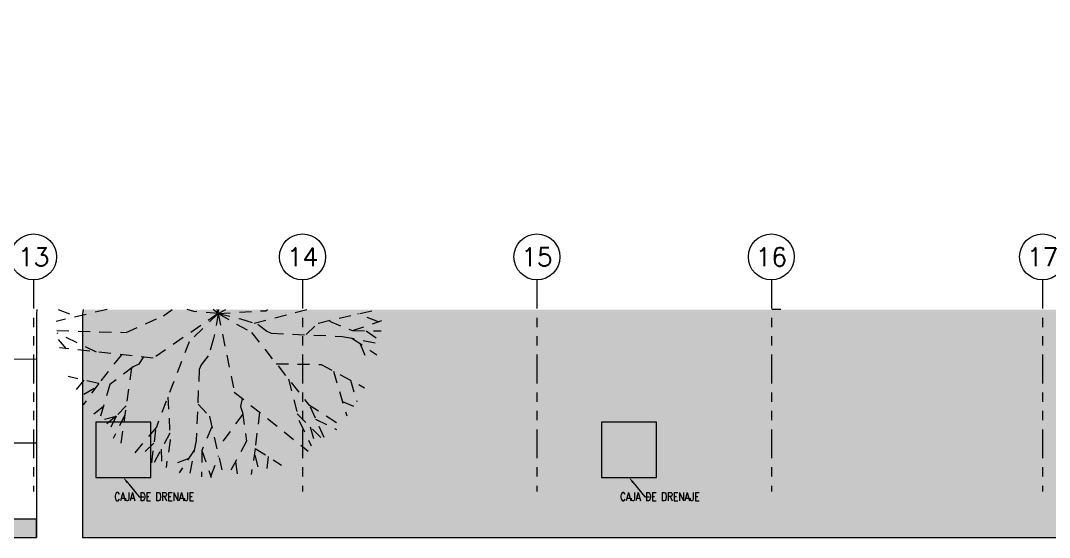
# Model space of a CAD drawing. Header units: millimetres. Extents: x 3765 to 3833, y 1327 to 1657.
# Drawn here: x 3795.33 to 3806.52, y 1495.59 to 1501.21 of the extents above; entities that cross this region are included whole.
import ezdxf
from ezdxf import colors
from ezdxf.entities.mleader import LeaderData, LeaderLine
from ezdxf.enums import TextEntityAlignment as Align
from ezdxf.math import Vec2, Vec3
from ezdxf.xclip import XClip

# ---------------------------------------------------------------- set-up
doc = ezdxf.new("R2010")
doc.units = ezdxf.units.MM
doc.header["$XCLIPFRAME"] = 2
for name, pattern in [('ACAD_ISO07W100', [3, 0, -3]), ('HIDDEN2', [0.1875, 0.125, -0.0625]), ('PHANTOM', [63.5, 31.75, -6.35, 6.35, -6.35, 6.35, -6.35]), ('PHANTOM2', [1.25, 0.625, -0.125, 0.125, -0.125, 0.125, -0.125])]:
    doc.linetypes.add(name, pattern=pattern)
doc.layers.get('0').update_dxf_attribs({"color": 251, "lineweight": 9})
for name, color, linetype, lineweight in [('A-Adoquines', 251, 'Continuous', 13), ('A-EJES', 251, 'PHANTOM', 13), ('A-MURO BAJO', 251, 'Continuous', 13), ('A-MUROS', 251, 'Continuous', 13), ('A-PROYECCIONES', 251, 'HIDDEN2', 13), ('A_30_DispositivosSanit', 251, 'Continuous', 13), ('A_50_TextoIndicaciones', 251, 'Continuous', 13), ('DLP_VERDE', 251, 'Continuous', 13)]:
    doc.layers.add(name, color=color, linetype=linetype, lineweight=lineweight)
doc.styles.add('ROMANS', font='romans.shx', dxfattribs={"width": 0.8})
doc.styles.add('TXT_COTAS', font='romans.shx', dxfattribs={"width": 0.8})

# ---------------------------------------------------------------- blocks, each defined once
blk = doc.blocks.new('pl_01')
at = {"layer": 'A-PROYECCIONES', "color": 8, "linetype": 'HIDDEN2', "ltscale": 0.3}
for p, q in [((0.0109, 0.2487), (-0.1668, 0.482)), ((-0.0093, 0.434), (-0.0763, 0.5042)), ((-0.0422, 0.4685), (-0.0275, 0.5091)), ((-0.0093, 0.434), (0.0225, 0.5092)), ((-0.003, 0.4541), (-0.0037, 0.5098)), ((0.0109, 0.4056), (0.0806, 0.4814)), ((0.0603, 0.4594), (0.0656, 0.5053)), ((0.1042, 0.3033), (0.1078, 0.4978)), ((0.1455, 0.4847), (0.1065, 0.4287)), ((0.1527, 0.3997), (0.1452, 0.4881)), ((-0.206, 0.3502), (-0.2261, 0.4635)), ((-0.1622, 0.3623), (-0.2207, 0.4598)), ((-0.1914, 0.411), (-0.1927, 0.4722)), ((-0.1623, 0.3844), (-0.1798, 0.4685)), ((0.1527, 0.3997), (0.1736, 0.4785)), ((0.1624, 0.365), (0.2087, 0.464)), ((0.1754, 0.3927), (0.2379, 0.4495)), ((-0.2028, 0.3418), (-0.2842, 0.4286)), ((-0.2133, 0.3912), (-0.2686, 0.439)), ((-0.0495, 0.328), (-0.0093, 0.434)), ((0.1983, 0.4136), (0.2568, 0.4216)), ((0.2404, 0.3446), (0.2735, 0.4238)), ((0.2741, 0.3652), (0.2859, 0.4202)), ((-0.3036, 0.2608), (-0.3095, 0.4052)), ((-0.1618, 0.2505), (-0.1623, 0.3844)), ((0.0013, 0.3162), (0.0109, 0.4056)), ((0.0019, 0.322), (0.0948, 0.3976)), ((0.1064, 0.3377), (0.1527, 0.3997)), ((0.2361, 0.323), (0.3086, 0.4036)), ((0.2767, 0.3027), (0.314, 0.3994)), ((-0.3476, 0.3008), (-0.3506, 0.37)), ((-0.3076, 0.3585), (-0.3375, 0.382)), ((0.0992, 0.1538), (0.1624, 0.365)), ((0.2721, 0.2951), (0.3595, 0.3583)), ((0.2917, 0.3416), (0.3452, 0.3723)), ((-0.2715, 0.2315), (-0.3844, 0.3344)), ((-0.0863, 0.0827), (-0.2028, 0.3418)), ((0.2143, 0.2133), (0.2404, 0.3446)), ((0.3021, 0.0984), (0.3929, 0.3206)), ((-0.0082, 0.2737), (0.0035, 0.2967)), ((0.0035, 0.2967), (0.0013, 0.3162)), ((0.1041, 0.3028), (0.1042, 0.3033)), ((0.1288, 0.2576), (0.1041, 0.3028)), ((0.1082, 0.063), (0.2721, 0.2951)), ((0.3576, 0.2343), (0.4106, 0.2972)), ((-0.4048, 0.1988), (-0.4128, 0.2573)), ((0.3848, 0.2317), (0.4238, 0.2777)), ((0.3848, 0.2317), (0.4364, 0.2572)), ((-0.384, 0.1758), (-0.4464, 0.2445)), ((-0.1368, 0.1951), (-0.2715, 0.2315)), ((0, 0), (0.0109, 0.2487)), ((0.347, 0.2082), (0.3848, 0.2317)), ((0.3853, 0.2322), (0.449, 0.2339)), ((-0.4322, 0.1641), (-0.4662, 0.2034)), ((-0.3562, 0.1628), (-0.4623, 0.2124)), ((0.3794, 0.1313), (0.4317, 0.22)), ((0.4166, 0.1943), (0.4592, 0.2127)), ((-0.3909, 0.1532), (-0.4771, 0.176)), ((-0.145, 0.0996), (-0.3562, 0.1628)), ((0.4125, 0.1202), (0.4753, 0.1727)), ((-0.3909, 0.1532), (-0.4872, 0.1449)), ((-0.4759, 0.1459), (-0.4199, 0.107)), ((-0.3289, 0.1068), (-0.3909, 0.1532)), ((-0.2488, 0.1293), (-0.294, 0.1045)), ((0.0618, 0.1196), (0.0899, 0.1413)), ((0.0899, 0.1413), (0.0992, 0.1538)), ((0.2967, 0.0961), (0.3794, 0.1313)), ((0.4299, 0.1321), (0.4835, 0.1476)), ((-0.2946, 0.1046), (-0.4963, 0.1084)), ((-0.294, 0.1045), (-0.2946, 0.1046)), ((-0.1325, 0.0903), (-0.145, 0.0996)), ((0.0327, 0.072), (0.0618, 0.1196)), ((0.2774, 0.0926), (0.2967, 0.0961)), ((0.3227, 0.051), (0.4125, 0.1202)), ((0.4125, 0.1202), (0.499, 0.0766)), ((0.455, 0.0987), (0.4897, 0.1246)), ((-0.434, 0.0435), (-0.5022, 0.0748)), ((-0.3847, 0.0546), (-0.4993, 0.0931)), ((-0.1108, 0.0622), (-0.1325, 0.0903)), ((0, 0), (-0.0863, 0.0827)), ((0, 0), (0.2293, 0.0857)), ((0, 0), (0.0327, 0.072)), ((0.2293, 0.0857), (0.5039, -0.0164)), ((0.2588, 0.0747), (0.2774, 0.0926)), ((-0.3937, 0.054), (-0.5068, 0.0247)), ((-0.2847, 0.0552), (-0.4066, 0.0001)), ((-0.1007, 0.0564), (-0.3847, 0.0546)), ((-0.0632, 0.0332), (-0.1108, 0.0622)), ((0, 0), (-0.0632, 0.0332)), ((0, 0), (0.1082, 0.063)), ((-0.4429, 0.0155), (-0.5069, -0.0123)), ((-0.3865, 0.0092), (-0.5068, 0.0226)), ((-0.4066, 0.0001), (-0.5065, -0.0228)), ((-0.1959, 0.0106), (-0.2626, -0.0289)), ((-0.1457, 0.0277), (-0.1959, 0.0106)), ((0, 0), (-0.1457, 0.0277)), ((0.3959, 0.0238), (0.4998, -0.0629)), ((-0.4029, -0.0315), (-0.4711, -0.0375)), ((-0.3197, -0.0353), (-0.4029, -0.0315)), ((-0.2626, -0.0289), (-0.3193, -0.0761)), ((-0.1212, -0.0285), (-0.2417, -0.1241)), ((-0.1212, -0.0285), (-0.1852, -0.1739)), ((0, 0), (-0.1212, -0.0285)), ((0, 0), (-0.0244, -0.0627)), ((0, 0), (0.0715, -0.0239)), ((0, 0), (0.0023, -0.1116)), ((0, 0), (0.1444, -0.1925)), ((0.0715, -0.0239), (0.1192, -0.053)), ((0.2912, -0.0124), (0.1666, -0.0344)), ((0.4987, -0.071), (0.2912, -0.0124)), ((0.4837, -0.0089), (0.5019, -0.0452)), ((-0.4711, -0.0375), (-0.504, -0.0529)), ((-0.2731, -0.0376), (-0.3197, -0.0353)), ((-0.0244, -0.0627), (-0.0534, -0.1104)), ((0.1666, -0.0344), (0.1192, -0.053)), ((0.1192, -0.053), (0.1409, -0.0811)), ((-0.4457, -0.0919), (-0.5021, -0.0673)), ((-0.4457, -0.0919), (-0.4967, -0.0985)), ((-0.4111, -0.0878), (-0.4457, -0.0919)), ((-0.3684, -0.1092), (-0.4111, -0.0878)), ((-0.3193, -0.0761), (-0.3684, -0.1092)), ((0.1409, -0.0811), (0.1534, -0.0904)), ((0.1534, -0.0904), (0.3646, -0.1536)), ((0.2572, -0.1201), (0.3023, -0.0953)), ((0.3023, -0.0953), (0.3029, -0.0954)), ((0.3029, -0.0954), (0.4937, -0.099)), ((-0.4145, -0.1213), (-0.4915, -0.1211)), ((-0.4458, -0.1216), (-0.4829, -0.1509)), ((-0.3684, -0.1092), (-0.4145, -0.1213)), ((-0.2417, -0.1241), (-0.3544, -0.1556)), ((-0.2417, -0.1241), (-0.2653, -0.1671)), ((-0.0534, -0.1104), (-0.0815, -0.1321)), ((0.0023, -0.1116), (-0.0442, -0.2725)), ((0.0023, -0.1116), (0.1214, -0.3695)), ((0.0023, -0.1116), (0.0461, -0.3667)), ((0.3372, -0.0976), (0.3992, -0.144)), ((0.4842, -0.1367), (0.4282, -0.0977)), ((-0.3544, -0.1556), (-0.4301, -0.2644)), ((-0.0908, -0.1446), (-0.154, -0.3558)), ((-0.0815, -0.1321), (-0.0908, -0.1446)), ((0.3646, -0.1536), (0.4617, -0.199)), ((0.3992, -0.144), (0.4843, -0.1367)), ((0.3992, -0.144), (0.4755, -0.1641)), ((0.4405, -0.1549), (0.4673, -0.1858)), ((-0.2653, -0.1671), (-0.2832, -0.2235)), ((-0.1852, -0.1739), (-0.2415, -0.3146)), ((-0.1852, -0.1739), (-0.1852, -0.1739)), ((0.3923, -0.1666), (0.448, -0.2279)), ((0.4132, -0.1896), (0.4211, -0.2481)), ((-0.3978, -0.218), (-0.3968, -0.3113)), ((-0.2832, -0.2235), (-0.3131, -0.296)), ((0.1444, -0.1925), (0.4292, -0.2612)), ((0.175, -0.1999), (0.1805, -0.2251)), ((0.2413, -0.2159), (0.2771, -0.3234)), ((-0.2062, -0.2264), (-0.253, -0.2694)), ((-0.1205, -0.2484), (-0.0958, -0.2935)), ((0.1977, -0.2437), (0.1734, -0.361)), ((0.1805, -0.2251), (0.1945, -0.2389)), ((0.1945, -0.2389), (0.2435, -0.3142)), ((-0.3972, -0.2774), (-0.4109, -0.2927)), ((-0.253, -0.2694), (-0.2726, -0.3087)), ((-0.0442, -0.2725), (-0.0562, -0.365)), ((0.0795, -0.2786), (0.1801, -0.3669)), ((-0.3131, -0.296), (-0.3413, -0.3705)), ((-0.2726, -0.3087), (-0.293, -0.3294)), ((-0.2726, -0.3087), (-0.282, -0.4168)), ((-0.2415, -0.3146), (-0.2792, -0.4186)), ((-0.0958, -0.2941), (-0.0996, -0.4921)), ((-0.0958, -0.2935), (-0.0958, -0.2941)), ((0.2435, -0.3142), (0.2374, -0.417)), ((-0.293, -0.3294), (-0.3164, -0.3916)), ((-0.098, -0.3284), (-0.1444, -0.3904)), ((0.2771, -0.3234), (0.3733, -0.3356)), ((0.2771, -0.3234), (0.3, -0.4021)), ((0.2849, -0.3431), (0.3207, -0.3858)), ((0.3244, -0.3294), (0.3387, -0.3702)), ((-0.3341, -0.3515), (-0.3504, -0.362)), ((-0.3099, -0.3743), (-0.3061, -0.3996)), ((-0.2656, -0.381), (-0.2608, -0.4301)), ((-0.154, -0.3558), (-0.2027, -0.4599)), ((-0.0562, -0.365), (-0.0659, -0.4976)), ((-0.0562, -0.365), (-0.026, -0.5011)), ((0.0461, -0.3667), (0.0234, -0.5011)), ((0.1214, -0.3695), (0.1335, -0.4879)), ((0.1257, -0.3774), (0.198, -0.4669)), ((0.1635, -0.3523), (0.2005, -0.4659)), ((0.1801, -0.3669), (0.2322, -0.4352)), ((-0.19, -0.4044), (-0.2485, -0.4123)), ((-0.167, -0.3835), (-0.2345, -0.4448)), ((-0.1444, -0.3904), (-0.1665, -0.474)), ((-0.1444, -0.3904), (-0.1364, -0.4833)), ((0.0396, -0.4051), (0.083, -0.4946)), ((0.1519, -0.4098), (0.1516, -0.478)), ((0.1811, -0.4063), (0.2316, -0.452)), ((0.2391, -0.3871), (0.2642, -0.4263)), ((-0.1553, -0.4317), (-0.1927, -0.4641)), ((-0.1371, -0.4755), (-0.0982, -0.4194)), ((-0.0635, -0.4631), (-0.0634, -0.4625)), ((-0.0634, -0.4625), (-0.0479, -0.4995)), ((0.0632, -0.4537), (0.0515, -0.4989))]:
    blk.add_line(p, q, dxfattribs=at)
blk = doc.blocks.new('TRAZO 2')
at = {"layer": 'A-Adoquines'}
h = blk.add_hatch(color=8, dxfattribs=at)
h.dxf.hatch_style = 1
h.paths.add_polyline_path([(64.806, 139.296), (63.607, 139.568), (63.513, 139.149), (64.713, 138.88)])
h.paths.add_polyline_path([(65.506, 142.422), (64.306, 142.691), (64.182, 142.139), (65.38, 141.861)])
h.paths.add_polyline_path([(65.896, 142.333), (65.701, 142.379), (64.908, 138.836), (65.104, 138.792)])
at = {"color": 8}
blk.add_lwpolyline([(65.909, 138.611), (66.676, 142.034)], dxfattribs=at)
at = {"color": 8, "elevation": 0}
blk.add_lwpolyline([(66.796, 138.413), (67.546, 141.751)], dxfattribs=at)
at = {"layer": 'A-Adoquines', "elevation": 0}
blk.add_lwpolyline([(65.897, 142.333), (65.701, 142.379), (64.908, 138.836), (65.104, 138.792)], close=True, dxfattribs=at)
blk = doc.blocks.new('A$C9f73720c')
at = {"layer": 'DLP_VERDE'}
h = blk.add_hatch(dxfattribs=at)
h.set_pattern_fill('AR-SAND', color=256, scale=0.0035, angle=215)
h.set_pattern_definition([(252.5, (-226520.54526, -8188080.01937), (0.1028379063742, -0.1371042579803), [0, -0.135128, 0, -0.15113, 0, -0.1444625]), (222.5, (-226520.54526, -8188080.01937), (0.0150241246165, -0.2957586482646), [0, -0.072898, 0, -0.121793, 0, -0.0466725]), (182.5, (-226520.45568, -8188079.95665), (-0.226491538642, -0.159205150185), [0, -0.04445, 0, -0.16002, 0, -0.208915]), (172.5, (-226520.45568, -8188079.95665), (-0.174160637763, -0.217199849944), [0, -0.022225, 0, -0.104902, 0, -0.120015])])
edge = h.paths.add_edge_path()
edge.add_line((35.973, 104.175), (35.588, 104.365))
edge.add_arc((60.782, 91.913), 28.103, 152.0297, 153.6999, ccw=False)
edge.add_arc((34.621, 105.768), 1.5, 333.3009, 437.3345)
edge.add_line((34.95, 107.232), (32.575, 107.765))
edge.add_line((32.575, 107.765), (27.767, 86.277))
edge.add_line((27.767, 86.277), (29.089, 85.981))
edge.add_arc((29.111, 86.107), 0.128, 259.8703, 314.7872)
edge.add_arc((33.539, 79.979), 7.434, 97.5414, 125.6974, ccw=False)
edge.add_line((32.563, 87.348), (32.66, 87.379))
edge.add_line((32.66, 87.379), (32.726, 86.978))
edge.add_arc((32.454, 87.851), 0.914, 287.2995, 368.033)
edge.add_arc((60.782, 91.913), 27.703, 178.3279, 188.165, ccw=False)
edge.add_arc((60.782, 91.913), 27.703, 159.2502, 178.3279, ccw=False)
edge.add_arc((55.492, 93.956), 22.032, 152.3665, 159.3438, ccw=False)
at = {"layer": 'A-MURO BAJO', "elevation": 0}
for points in [[(36.389, 104.833, 0.494505), (35.06, 107.72), (32.685, 108.253)], [(32.726, 86.978, 0.367599), (33.36, 87.979, -0.04244), (33.091, 92.722, -0.083435), (34.876, 101.728, -0.030454), (35.973, 104.175), (35.588, 104.365, -0.007288), (35.962, 105.094, 0.487917), (34.95, 107.232), (32.576, 107.765), (27.767, 86.277), (29.089, 85.981, 0.244314), (29.201, 86.016, -0.126894), (32.663, 87.361), (32.726, 86.978)]]:
    blk.add_lwpolyline(points, format="xyb", dxfattribs=at)
at = {"layer": 'A-PROYECCIONES'}
blk.add_line((27.952, 87.106, 0), (53.444, 135.556, 0), dxfattribs=at)
at = {"rotation": 0.00873130886672623}
blk.add_blockref('TRAZO 2', (-32.202, -30.593, 0), dxfattribs=at)
at = {"xscale": 3.50498917533782, "yscale": 3.50498917533782, "zscale": 3.50498917533782, "rotation": 91.49999999999986}
blk.add_blockref('pl_01', (34.63, 105.792), dxfattribs=at)
blk = doc.blocks.new('Ejes_Torre C 1var')
at = {"layer": 'A-EJES', "linetype": 'PHANTOM2', "ltscale": 0.5}
for points in [[(27, 16.65), (27, 14.35)], [(29.925, 16.65), (29.925, 14.35)], [(32.475, 16.65), (32.475, 14.35)], [(35.025, 16.65), (35.025, 14.35)], [(37.975, 16.65), (37.975, 14.35)]]:
    blk.add_lwpolyline(points, dxfattribs=at)
at = {"layer": 'A-EJES', "linetype": 'Continuous'}
for centre in [(27, 16.9), (29.925, 16.9), (32.475, 16.9), (35.025, 16.9), (37.975, 16.9)]:
    blk.add_circle(centre, 0.25, dxfattribs=at)
at = {"layer": 'A-EJES', "linetype": 'Continuous', "style": 'ROMANS'}
for s, p in [('13', (27, 16.9)), ('14', (29.925, 16.9)), ('15', (32.475, 16.9)), ('16', (35.025, 16.9)), ('17', (37.975, 16.9))]:
    blk.add_text(s, height=0.2, dxfattribs=at).set_placement(p, align=Align.MIDDLE_CENTER)
blk = doc.blocks.new('IS-pluviales_26.03.2025')
at = {"layer": 'A_30_DispositivosSanit', "elevation": 0}
for points in [[(-20.424, 1.302), (-21.024, 1.302), (-21.024, 0.702), (-20.424, 0.702)], [(-14.923, 1.302), (-15.523, 1.302), (-15.523, 0.702), (-14.923, 0.702)]]:
    blk.add_lwpolyline(points, close=True, dxfattribs=at)
at = {"layer": 'A_50_TextoIndicaciones'}
ml = blk.add_multileader_mtext('Standard', dxfattribs=at)
ml.set_content('\\pxsm1,t16;CAJA DE DRENAJE', color=256, style='TXT_COTAS')
ml.set_leader_properties(color=7)
ml.build(insert=Vec2(0, 0))
ml.multileader.update_dxf_attribs({"dogleg_length": 0.05, "arrow_head_size": 0.07})
ctx = ml.context
ctx.base_point, ctx.char_height, ctx.arrow_head_size, ctx.landing_gap_size, ctx.plane_origin = Vec3(-20.5, 0.493, 0), 0.09, 0.07, 0.1, Vec3(-19.769, -0.149, 0)
ctx.text_align_type = 2
notes = []
notes.append((ctx, [(1, (1, 1, 0), (-20.55, 0.493, 0), (1, 0), 0.05, [(0, [(-20.724, 0.702, 0)], 0, [])])]))
ctx.mtext.insert, ctx.mtext.width, ctx.mtext.defined_height, ctx.mtext.alignment, ctx.mtext.flow_direction = Vec3(-19.954, 0.538, 0), 0.87282, 0.805, 3, 5
ml = blk.add_multileader_mtext('Standard', dxfattribs=at)
ml.set_content('\\pxsm1,t16;CAJA DE DRENAJE', color=256, style='TXT_COTAS')
ml.set_leader_properties(color=7)
ml.build(insert=Vec2(0, 0))
ml.multileader.update_dxf_attribs({"dogleg_length": 0.05, "arrow_head_size": 0.07})
ctx = ml.context
ctx.base_point, ctx.char_height, ctx.arrow_head_size, ctx.landing_gap_size, ctx.plane_origin = Vec3(-14.999, 0.493, 0), 0.09, 0.07, 0.1, Vec3(-14.268, -0.149, 0)
ctx.text_align_type = 2
notes.append((ctx, [(1, (1, 1, 0), (-15.049, 0.493, 0), (1, 0), 0.05, [(0, [(-15.223, 0.702, 0)], 0, [])])]))
ctx.mtext.insert, ctx.mtext.width, ctx.mtext.defined_height, ctx.mtext.alignment, ctx.mtext.flow_direction = Vec3(-14.453, 0.538, 0), 0.87282, 0.805, 3, 5
for ctx, leaders in notes:
    for number, flags, end, landing, length, lines in leaders:
        leader = LeaderData()
        leader.index, (leader.has_last_leader_line, leader.has_dogleg_vector, leader.attachment_direction) = number, flags
        leader.last_leader_point, leader.dogleg_vector, leader.dogleg_length = Vec3(end), Vec3(landing), length
        for number, points, colour, breaks in lines:
            line = LeaderLine()
            line.index, line.vertices, line.color, line.breaks = number, Vec3.list(points), colors.encode_raw_color(colour), breaks
            leader.lines.append(line)
        ctx.leaders.append(leader)

msp = doc.modelspace()

# ---------------------------------------------------------------- block references
at = {"color": 7, "linetype": 'ACAD_ISO07W100', "ltscale": 5, "true_color": 0xffffff}
ref = msp.add_blockref('A$C9f73720c', (3908.281, 1487.335), dxfattribs=dict(at, rotation=102.6156181418625))
XClip(ref).set_block_clipping_path([(22.1542253106, 140.4101169162), (10.3600901397, 87.7136669306), (29.6608346476, 83.3939150368), (41.4549698184, 136.0903650224)])

# ---------------------------------------------------------------- next in the draw order: block references
at = {"layer": 'A-MUROS', "color": 3}
msp.add_blockref('Ejes_Torre C 1var', (3768.472, 1481.738), dxfattribs=at)
at = {"layer": 'A_30_DispositivosSanit'}
msp.add_blockref('IS-pluviales_26.03.2025', (3817.171, 1495.538, 0), dxfattribs=at)

doc.saveas('drawing.dxf')
